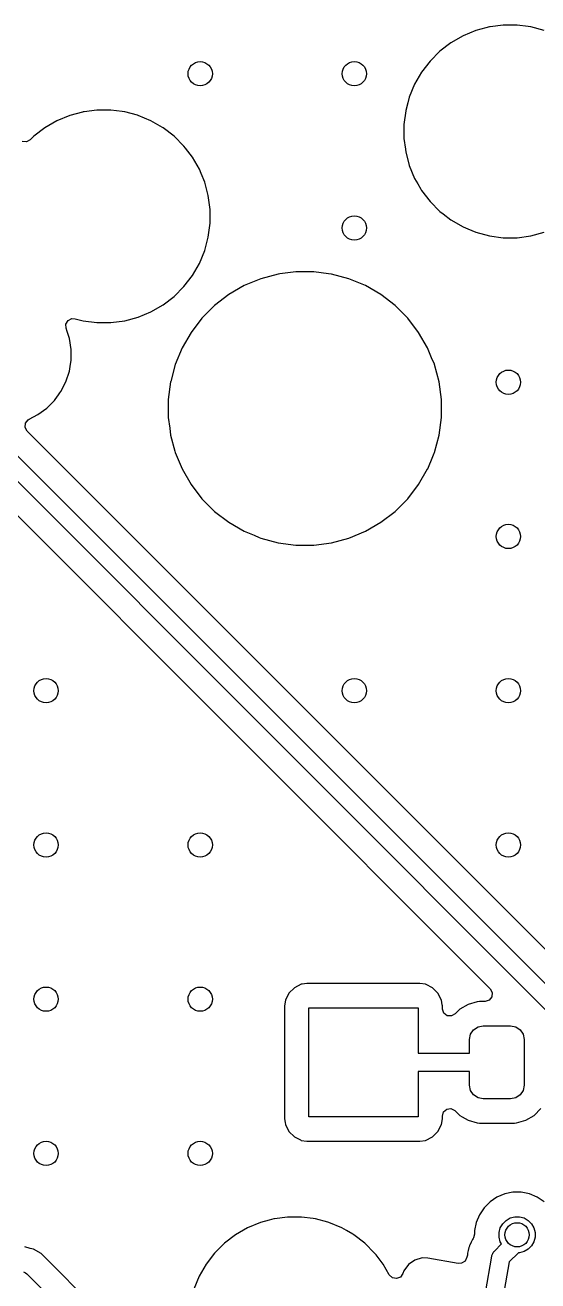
# Model space of a CAD drawing. Extents: x 2.6 to 14.2, y -9.4 to -3.8.
# Drawn here: x 6.27 to 6.602, y -5.213 to -4.399 of the extents above; entities that cross this region are included whole.
import ezdxf

# ---------------------------------------------------------------- set-up
doc = ezdxf.new("R2010")
doc.units = 0
doc.header["$MEASUREMENT"] = 0
doc.layers.add('BLACK', color=7, linetype='CONTINUOUS')

msp = doc.modelspace()

# ---------------------------------------------------------------- linework, layer by layer
at = {"layer": 'BLACK', "linetype": 'CONTINUOUS'}
for p, q in [((6.56212, -4.40253), (6.55378, -4.40599)), ((6.56863, -4.40079), (6.56212, -4.40253)), ((6.57085, -4.40019), (6.56863, -4.40079)), ((6.57128, -4.40014), (6.57085, -4.40019)), ((6.57981, -4.39901), (6.57128, -4.40014)), ((6.58884, -4.39901), (6.57981, -4.39901)), ((6.57981, -4.39901), (6.57981, -4.39901)), ((6.59611, -4.39997), (6.58884, -4.39901)), ((6.58884, -4.39901), (6.58884, -4.39901)), ((6.5978, -4.40019), (6.59611, -4.39997)), ((6.60652, -4.40253), (6.5978, -4.40019)), ((6.54595, -4.41051), (6.53879, -4.416)), ((6.55378, -4.40599), (6.54595, -4.41051)), ((6.55378, -4.40599), (6.55378, -4.40599)), ((6.53879, -4.416), (6.5324, -4.42239)), ((6.5324, -4.42239), (6.5269, -4.42956)), ((6.5269, -4.42956), (6.52238, -4.43738)), ((6.52238, -4.43738), (6.51892, -4.44573)), ((6.52238, -4.43738), (6.52238, -4.43738)), ((6.51792, -4.44946), (6.51659, -4.45446)), ((6.51892, -4.44573), (6.51792, -4.44946)), ((6.29021, -4.46106), (6.28239, -4.46557)), ((6.29856, -4.4576), (6.29021, -4.46106)), ((6.29021, -4.46106), (6.29021, -4.46106)), ((6.30676, -4.4554), (6.29856, -4.4576)), ((6.30728, -4.45526), (6.30676, -4.4554)), ((6.30791, -4.45518), (6.30728, -4.45526)), ((6.31624, -4.45408), (6.30791, -4.45518)), ((6.32527, -4.45408), (6.31624, -4.45408)), ((6.31624, -4.45408), (6.31624, -4.45408)), ((6.32528, -4.45408), (6.32527, -4.45408)), ((6.33264, -4.45505), (6.32528, -4.45408)), ((6.33423, -4.45526), (6.33264, -4.45505)), ((6.34257, -4.4575), (6.33423, -4.45526)), ((6.34296, -4.4576), (6.34257, -4.4575)), ((6.3513, -4.46106), (6.34296, -4.4576)), ((6.35424, -4.46275), (6.3513, -4.46106)), ((6.3513, -4.46106), (6.3513, -4.46106)), ((6.51656, -4.45464), (6.51541, -4.46341)), ((6.51659, -4.45446), (6.51656, -4.45464)), ((6.28239, -4.46557), (6.27522, -4.47107)), ((6.35881, -4.46539), (6.35424, -4.46275)), ((6.35913, -4.46557), (6.35881, -4.46539)), ((6.3663, -4.47107), (6.35913, -4.46557)), ((6.51541, -4.46341), (6.51541, -4.47245)), ((6.27044, -4.47476), (6.2677, -4.47456)), ((6.27286, -4.47344), (6.27044, -4.47476)), ((6.27522, -4.47107), (6.27286, -4.47344)), ((6.37268, -4.47746), (6.3663, -4.47107)), ((6.3663, -4.47107), (6.3663, -4.47107)), ((6.37366, -4.47874), (6.37268, -4.47746)), ((6.37268, -4.47746), (6.37268, -4.47746)), ((6.37268, -4.47746), (6.37268, -4.47746)), ((6.51541, -4.47245), (6.51633, -4.47945)), ((6.37818, -4.48463), (6.37366, -4.47874)), ((6.3827, -4.49245), (6.37818, -4.48463)), ((6.37818, -4.48463), (6.37818, -4.48463)), ((6.37818, -4.48463), (6.37818, -4.48463)), ((6.51633, -4.47945), (6.51659, -4.4814)), ((6.51659, -4.4814), (6.51839, -4.48815)), ((6.38382, -4.49514), (6.3827, -4.49245)), ((6.3827, -4.49245), (6.3827, -4.49245)), ((6.3827, -4.49245), (6.3827, -4.49245)), ((6.51839, -4.48815), (6.51892, -4.49013)), ((6.51892, -4.49013), (6.52238, -4.49848)), ((6.38616, -4.5008), (6.38382, -4.49514)), ((6.3885, -4.50953), (6.38616, -4.5008)), ((6.52238, -4.49848), (6.52238, -4.49848)), ((6.52238, -4.49848), (6.52437, -4.50192)), ((6.52437, -4.50192), (6.52638, -4.50541)), ((6.38968, -4.51848), (6.3885, -4.50953)), ((6.52638, -4.50541), (6.5269, -4.5063)), ((6.5269, -4.5063), (6.5324, -4.51347)), ((6.38968, -4.52752), (6.38968, -4.51848)), ((6.5324, -4.51347), (6.5324, -4.51347)), ((6.5324, -4.51347), (6.53879, -4.51986)), ((6.53879, -4.51986), (6.53879, -4.51986)), ((6.53879, -4.51986), (6.53879, -4.51986)), ((6.53879, -4.51986), (6.54078, -4.52139)), ((6.54078, -4.52139), (6.54595, -4.52536)), ((6.54595, -4.52536), (6.54595, -4.52536)), ((6.54595, -4.52536), (6.54595, -4.52536)), ((6.54595, -4.52536), (6.55378, -4.52987)), ((6.3885, -4.53647), (6.38968, -4.52752)), ((6.55378, -4.52987), (6.55378, -4.52987)), ((6.55378, -4.52987), (6.55378, -4.52987)), ((6.55378, -4.52987), (6.55691, -4.53117)), ((6.55691, -4.53117), (6.56212, -4.53333)), ((6.56212, -4.53333), (6.57085, -4.53567)), ((6.5978, -4.53567), (6.60652, -4.53333)), ((6.38616, -4.5452), (6.3885, -4.53647)), ((6.57085, -4.53567), (6.57981, -4.53685)), ((6.57981, -4.53685), (6.57981, -4.53685)), ((6.57981, -4.53685), (6.58884, -4.53685)), ((6.58884, -4.53685), (6.5978, -4.53567)), ((6.58884, -4.53685), (6.58884, -4.53685)), ((6.3827, -4.55355), (6.38616, -4.5452)), ((6.37818, -4.56137), (6.3827, -4.55355)), ((6.44531, -4.55893), (6.43487, -4.5603)), ((6.45692, -4.55893), (6.44531, -4.55893)), ((6.44531, -4.55893), (6.44531, -4.55893)), ((6.46651, -4.56019), (6.45692, -4.55893)), ((6.45692, -4.55893), (6.45692, -4.55893)), ((6.37268, -4.56854), (6.37818, -4.56137)), ((6.42257, -4.56345), (6.41184, -4.56789)), ((6.43379, -4.56044), (6.42257, -4.56345)), ((6.42257, -4.56345), (6.42257, -4.56345)), ((6.43487, -4.5603), (6.43379, -4.56044)), ((6.46844, -4.56044), (6.46651, -4.56019)), ((6.47966, -4.56345), (6.46844, -4.56044)), ((6.49039, -4.56789), (6.47966, -4.56345)), ((6.47966, -4.56345), (6.47966, -4.56345)), ((6.47966, -4.56345), (6.47966, -4.56345)), ((6.35913, -4.58043), (6.3663, -4.57493)), ((6.3663, -4.57493), (6.37268, -4.56854)), ((6.3663, -4.57493), (6.3663, -4.57493)), ((6.3663, -4.57493), (6.3663, -4.57493)), ((6.37268, -4.56854), (6.37268, -4.56854)), ((6.37268, -4.56854), (6.37268, -4.56854)), ((6.40178, -4.5737), (6.39257, -4.58077)), ((6.41184, -4.56789), (6.40178, -4.5737)), ((6.41184, -4.56789), (6.41184, -4.56789)), ((6.50044, -4.5737), (6.49039, -4.56789)), ((6.49039, -4.56789), (6.49039, -4.56789)), ((6.50966, -4.58077), (6.50044, -4.5737)), ((6.3513, -4.58494), (6.35913, -4.58043)), ((6.39257, -4.58077), (6.38436, -4.58898)), ((6.39257, -4.58077), (6.39257, -4.58077)), ((6.51787, -4.58898), (6.50966, -4.58077)), ((6.50966, -4.58077), (6.50966, -4.58077)), ((6.2961, -4.59282), (6.29752, -4.59046)), ((6.29752, -4.59046), (6.29999, -4.58925)), ((6.29999, -4.58925), (6.30209, -4.58935)), ((6.30209, -4.58935), (6.30728, -4.59074)), ((6.30728, -4.59074), (6.31624, -4.59192)), ((6.32527, -4.59192), (6.33423, -4.59074)), ((6.33423, -4.59074), (6.34296, -4.5884)), ((6.34296, -4.5884), (6.3513, -4.58494)), ((6.38436, -4.58898), (6.37729, -4.5982)), ((6.38436, -4.58898), (6.38436, -4.58898)), ((6.52494, -4.5982), (6.51787, -4.58898)), ((6.51787, -4.58898), (6.51787, -4.58898)), ((6.29618, -4.59557), (6.2961, -4.59282)), ((6.29683, -4.59756), (6.29618, -4.59557)), ((6.29833, -4.60219), (6.29683, -4.59756)), ((6.31624, -4.59192), (6.31624, -4.59192)), ((6.31624, -4.59192), (6.32527, -4.59192)), ((6.32527, -4.59192), (6.32527, -4.59192)), ((6.37729, -4.5982), (6.37148, -4.60826)), ((6.53069, -4.60815), (6.52494, -4.5982)), ((6.29945, -4.60923), (6.29833, -4.60219)), ((6.53075, -4.60826), (6.53069, -4.60815)), ((6.29945, -4.61636), (6.29945, -4.60923)), ((6.37148, -4.60826), (6.36703, -4.61899)), ((6.37148, -4.60826), (6.37148, -4.60826)), ((6.5334, -4.61465), (6.53075, -4.60826)), ((6.53516, -4.6189), (6.5334, -4.61465)), ((6.29613, -4.63019), (6.29833, -4.6234)), ((6.29833, -4.6234), (6.29905, -4.6189)), ((6.29905, -4.6189), (6.29945, -4.61636)), ((6.36703, -4.61899), (6.36408, -4.63003)), ((6.36703, -4.61899), (6.36703, -4.61899)), ((6.53519, -4.61899), (6.53516, -4.6189)), ((6.5382, -4.63021), (6.53519, -4.61899)), ((6.29289, -4.63654), (6.29613, -4.63019)), ((6.36403, -4.63021), (6.36251, -4.64172)), ((6.36408, -4.63003), (6.36403, -4.6302)), ((6.36403, -4.6302), (6.36403, -4.63021)), ((6.53972, -4.64172), (6.5382, -4.63021)), ((6.28913, -4.64172), (6.29133, -4.63869)), ((6.29133, -4.63869), (6.29219, -4.6375)), ((6.29219, -4.6375), (6.29289, -4.63654)), ((6.27789, -4.65154), (6.28366, -4.64735)), ((6.28366, -4.64735), (6.2887, -4.64231)), ((6.2887, -4.64231), (6.28913, -4.64172)), ((6.2887, -4.64231), (6.2887, -4.64231)), ((6.2887, -4.64231), (6.2887, -4.64231)), ((6.36251, -4.64172), (6.36251, -4.65334)), ((6.53972, -4.65333), (6.53972, -4.64172)), ((6.2699, -4.65705), (6.27155, -4.65485)), ((6.27155, -4.65485), (6.27226, -4.65441)), ((6.27226, -4.65441), (6.27789, -4.65154)), ((6.36251, -4.65334), (6.36344, -4.66039)), ((6.5382, -4.66485), (6.53972, -4.65333)), ((6.2697, -4.6598), (6.2699, -4.65705)), ((6.27102, -4.66221), (6.2697, -4.6598)), ((6.66407, -5.05526), (6.27102, -4.66221)), ((6.36344, -4.66039), (6.36403, -4.66485)), ((6.36403, -4.66485), (6.3668, -4.67521)), ((6.53519, -4.67607), (6.5382, -4.66485)), ((6.2552, -4.66869), (6.7021, -5.11559)), ((6.69548, -5.12568), (6.24858, -4.67878)), ((6.3668, -4.67521), (6.36703, -4.67607)), ((6.36703, -4.67607), (6.36703, -4.67607)), ((6.36703, -4.67607), (6.37148, -4.6868)), ((6.53083, -4.68661), (6.53411, -4.67869)), ((6.53411, -4.67869), (6.53496, -4.67663)), ((6.53496, -4.67663), (6.535, -4.67654)), ((6.53496, -4.67663), (6.53496, -4.67663)), ((6.535, -4.67654), (6.53519, -4.67607)), ((6.37148, -4.6868), (6.37148, -4.6868)), ((6.37148, -4.6868), (6.37729, -4.69686)), ((6.52494, -4.69686), (6.53075, -4.6868)), ((6.53075, -4.6868), (6.53083, -4.68661)), ((6.24348, -4.69597), (6.57127, -5.02376)), ((6.37729, -4.69686), (6.38436, -4.70607)), ((6.51787, -4.70607), (6.52494, -4.69686)), ((6.38436, -4.70607), (6.38436, -4.70607)), ((6.38436, -4.70607), (6.39257, -4.71429)), ((6.50966, -4.71429), (6.51787, -4.70607)), ((6.39257, -4.71429), (6.39257, -4.71429)), ((6.39257, -4.71429), (6.40178, -4.72136)), ((6.40178, -4.72136), (6.41184, -4.72716)), ((6.49039, -4.72716), (6.50044, -4.72136)), ((6.50044, -4.72136), (6.50966, -4.71429)), ((6.41184, -4.72716), (6.41184, -4.72716)), ((6.41184, -4.72716), (6.41184, -4.72716)), ((6.41184, -4.72716), (6.41817, -4.72979)), ((6.41817, -4.72979), (6.4214, -4.73112)), ((6.47966, -4.73161), (6.49039, -4.72716)), ((6.4214, -4.73112), (6.42257, -4.73161)), ((6.42257, -4.73161), (6.43379, -4.73461)), ((6.43379, -4.73461), (6.44531, -4.73613)), ((6.44531, -4.73613), (6.44531, -4.73613)), ((6.44531, -4.73613), (6.45692, -4.73613)), ((6.45692, -4.73613), (6.46844, -4.73461)), ((6.45692, -4.73613), (6.45692, -4.73613)), ((6.46844, -4.73461), (6.47966, -4.73161)), ((6.44432, -5.02314), (6.44079, -5.02667)), ((6.44877, -5.02087), (6.44432, -5.02314)), ((6.44432, -5.02314), (6.44432, -5.02314)), ((6.44432, -5.02314), (6.44432, -5.02314)), ((6.44928, -5.02079), (6.44877, -5.02087)), ((6.45246, -5.02029), (6.44928, -5.02079)), ((6.52581, -5.02029), (6.45246, -5.02029)), ((6.5295, -5.02087), (6.52581, -5.02029)), ((6.52978, -5.02101), (6.5295, -5.02087)), ((6.53395, -5.02314), (6.52978, -5.02101)), ((6.53749, -5.02667), (6.53395, -5.02314)), ((6.53395, -5.02314), (6.53395, -5.02314)), ((6.53395, -5.02314), (6.53395, -5.02314)), ((6.43852, -5.03112), (6.43794, -5.03481)), ((6.44079, -5.02667), (6.43852, -5.03112)), ((6.44079, -5.02667), (6.44079, -5.02667)), ((6.53975, -5.03112), (6.53749, -5.02667)), ((6.53749, -5.02667), (6.53749, -5.02667)), ((6.53749, -5.02667), (6.53749, -5.02667)), ((6.54026, -5.03429), (6.53975, -5.03112)), ((6.57074, -5.03112), (6.56817, -5.03209)), ((6.57239, -5.02892), (6.57074, -5.03112)), ((6.57127, -5.02376), (6.57259, -5.02618)), ((6.57259, -5.02618), (6.57239, -5.02892)), ((6.43794, -5.03481), (6.43794, -5.10816)), ((6.4537, -5.10692), (6.4537, -5.03606)), ((6.4537, -5.03606), (6.52457, -5.03606)), ((6.52457, -5.03606), (6.52457, -5.06558)), ((6.54034, -5.03481), (6.54026, -5.03429)), ((6.54034, -5.03667), (6.54034, -5.03481)), ((6.54035, -5.03702), (6.54034, -5.03667)), ((6.54131, -5.03959), (6.54035, -5.03702)), ((6.54351, -5.04124), (6.54131, -5.03959)), ((6.55168, -5.03711), (6.54867, -5.04012)), ((6.55704, -5.03394), (6.55168, -5.03711)), ((6.55168, -5.03711), (6.55168, -5.03711)), ((6.56301, -5.03221), (6.55704, -5.03394)), ((6.55704, -5.03394), (6.55704, -5.03394)), ((6.56441, -5.0321), (6.56301, -5.03221)), ((6.56782, -5.0321), (6.56441, -5.0321)), ((6.56441, -5.0321), (6.56441, -5.0321)), ((6.56817, -5.03209), (6.56782, -5.0321)), ((6.54626, -5.04144), (6.54351, -5.04124)), ((6.54867, -5.04012), (6.54626, -5.04144)), ((6.55804, -5.05672), (6.55871, -5.05333)), ((6.55871, -5.05333), (6.56063, -5.05046)), ((6.56063, -5.05046), (6.5635, -5.04854)), ((6.5635, -5.04854), (6.56689, -5.04787)), ((6.56689, -5.04787), (6.58461, -5.04787)), ((6.58461, -5.04787), (6.588, -5.04854)), ((6.588, -5.04854), (6.59087, -5.05046)), ((6.59087, -5.05046), (6.59279, -5.05333)), ((6.59279, -5.05333), (6.59347, -5.05672)), ((6.55804, -5.06558), (6.55804, -5.05672)), ((6.59347, -5.05672), (6.59347, -5.08625)), ((6.52457, -5.06558), (6.55804, -5.06558)), ((6.52851, -5.07739), (6.52457, -5.07739)), ((6.52457, -5.07739), (6.52457, -5.10692)), ((6.55804, -5.07739), (6.52851, -5.07739)), ((6.55804, -5.08625), (6.55804, -5.07739)), ((6.55871, -5.08964), (6.55804, -5.08625)), ((6.59347, -5.08625), (6.59279, -5.08964)), ((6.56063, -5.09252), (6.55871, -5.08964)), ((6.5635, -5.09444), (6.56063, -5.09252)), ((6.56689, -5.09511), (6.5635, -5.09444)), ((6.58461, -5.09511), (6.56689, -5.09511)), ((6.588, -5.09444), (6.58461, -5.09511)), ((6.59087, -5.09252), (6.588, -5.09444)), ((6.59279, -5.08964), (6.59087, -5.09252)), ((6.54034, -5.10631), (6.54111, -5.10367)), ((6.54111, -5.10367), (6.54319, -5.10187)), ((6.54319, -5.10187), (6.54592, -5.10148)), ((6.54592, -5.10148), (6.54842, -5.10262)), ((6.54842, -5.10262), (6.54867, -5.10286)), ((6.54867, -5.10286), (6.55168, -5.10586)), ((6.59982, -5.10587), (6.60422, -5.10147)), ((6.43794, -5.10816), (6.43831, -5.11054)), ((6.43831, -5.11054), (6.43852, -5.11185)), ((6.43852, -5.11185), (6.44079, -5.1163)), ((6.52457, -5.10692), (6.4537, -5.10692)), ((6.53749, -5.1163), (6.53975, -5.11185)), ((6.53975, -5.11185), (6.54034, -5.10816)), ((6.53975, -5.11185), (6.53975, -5.11185)), ((6.53975, -5.11185), (6.53975, -5.11185)), ((6.54034, -5.10816), (6.54034, -5.10631)), ((6.55168, -5.10586), (6.55168, -5.10587)), ((6.55168, -5.10587), (6.5532, -5.10676)), ((6.5532, -5.10676), (6.55704, -5.10903)), ((6.55704, -5.10903), (6.56301, -5.11077)), ((6.56301, -5.11077), (6.56441, -5.11088)), ((6.56441, -5.11088), (6.5871, -5.11088)), ((6.5871, -5.11088), (6.58849, -5.11077)), ((6.58849, -5.11077), (6.59447, -5.10903)), ((6.59447, -5.10903), (6.59982, -5.10587)), ((6.44079, -5.1163), (6.44079, -5.1163)), ((6.44079, -5.1163), (6.44079, -5.1163)), ((6.44079, -5.1163), (6.44432, -5.11984)), ((6.44432, -5.11984), (6.44432, -5.11984)), ((6.44432, -5.11984), (6.44432, -5.11984)), ((6.44432, -5.11984), (6.44822, -5.12182)), ((6.5295, -5.1221), (6.53395, -5.11984)), ((6.53395, -5.11984), (6.53749, -5.1163)), ((6.44822, -5.12182), (6.44877, -5.1221)), ((6.44877, -5.1221), (6.45246, -5.12269)), ((6.45246, -5.12269), (6.45246, -5.12269)), ((6.45246, -5.12269), (6.52581, -5.12269)), ((6.52581, -5.12269), (6.5295, -5.1221)), ((6.57579, -5.15887), (6.57128, -5.16189)), ((6.5758, -5.15887), (6.57579, -5.15887)), ((6.58081, -5.15679), (6.5758, -5.15887)), ((6.58614, -5.15573), (6.58081, -5.15679)), ((6.58081, -5.15679), (6.58081, -5.15679)), ((6.59157, -5.15573), (6.58614, -5.15573)), ((6.58614, -5.15573), (6.58614, -5.15573)), ((6.5969, -5.15679), (6.59157, -5.15573)), ((6.59157, -5.15573), (6.59157, -5.15573)), ((6.60192, -5.15887), (6.5969, -5.15679)), ((6.5969, -5.15679), (6.5969, -5.15679)), ((6.60644, -5.16189), (6.60192, -5.15887)), ((6.60192, -5.15887), (6.60192, -5.15887)), ((6.56744, -5.16573), (6.56442, -5.17025)), ((6.57128, -5.16189), (6.56744, -5.16573)), ((6.56744, -5.16573), (6.56744, -5.16573)), ((6.57128, -5.16189), (6.57128, -5.16189)), ((6.42227, -5.17529), (6.41392, -5.17875)), ((6.42802, -5.17375), (6.42227, -5.17529)), ((6.431, -5.17295), (6.42802, -5.17375)), ((6.43143, -5.1729), (6.431, -5.17295)), ((6.43995, -5.17177), (6.43143, -5.1729)), ((6.44899, -5.17177), (6.43995, -5.17177)), ((6.43995, -5.17177), (6.43995, -5.17177)), ((6.45645, -5.17276), (6.44899, -5.17177)), ((6.44899, -5.17177), (6.44899, -5.17177)), ((6.45794, -5.17295), (6.45645, -5.17276)), ((6.46606, -5.17513), (6.45794, -5.17295)), ((6.46667, -5.17529), (6.46606, -5.17513)), ((6.47502, -5.17875), (6.46667, -5.17529)), ((6.56234, -5.17527), (6.56128, -5.18059)), ((6.56442, -5.17025), (6.56234, -5.17527)), ((6.56234, -5.17527), (6.56234, -5.17527)), ((6.56442, -5.17025), (6.56442, -5.17025)), ((6.57795, -5.17879), (6.57949, -5.17612)), ((6.57949, -5.17612), (6.58167, -5.17394)), ((6.58167, -5.17394), (6.58434, -5.1724)), ((6.58434, -5.1724), (6.58732, -5.1716)), ((6.58732, -5.1716), (6.5904, -5.1716)), ((6.5904, -5.1716), (6.59338, -5.1724)), ((6.59338, -5.1724), (6.59605, -5.17394)), ((6.59605, -5.17394), (6.59823, -5.17612)), ((6.59823, -5.17612), (6.59977, -5.17879)), ((6.4061, -5.18327), (6.39893, -5.18876)), ((6.41392, -5.17875), (6.4061, -5.18327)), ((6.41392, -5.17875), (6.41392, -5.17875)), ((6.47822, -5.18059), (6.47502, -5.17875)), ((6.47502, -5.17875), (6.47502, -5.17875)), ((6.4823, -5.18295), (6.47822, -5.18059)), ((6.48284, -5.18327), (6.4823, -5.18295)), ((6.49001, -5.18876), (6.48284, -5.18327)), ((6.56042, -5.18567), (6.55987, -5.18633)), ((6.56064, -5.18529), (6.56042, -5.18567)), ((6.56128, -5.18287), (6.56064, -5.18529)), ((6.56128, -5.18059), (6.56128, -5.18287)), ((6.57715, -5.18177), (6.57795, -5.17879)), ((6.57715, -5.18485), (6.57715, -5.18177)), ((6.57795, -5.18783), (6.57715, -5.18485)), ((6.59977, -5.17879), (6.60057, -5.18177)), ((6.60057, -5.18485), (6.59977, -5.18783)), ((6.60057, -5.18177), (6.60057, -5.18485)), ((6.27298, -5.19211), (6.26951, -5.19119)), ((6.27502, -5.19266), (6.27298, -5.19211)), ((6.27996, -5.19552), (6.27502, -5.19266)), ((6.27502, -5.19266), (6.27502, -5.19266)), ((6.39893, -5.18876), (6.39254, -5.19515)), ((6.49001, -5.18877), (6.49001, -5.18876)), ((6.4964, -5.19515), (6.49001, -5.18877)), ((6.55708, -5.19358), (6.55664, -5.19522)), ((6.55713, -5.19338), (6.55708, -5.19358)), ((6.55746, -5.1915), (6.55713, -5.19338)), ((6.55787, -5.19063), (6.55746, -5.1915)), ((6.55789, -5.19053), (6.55787, -5.19063)), ((6.55798, -5.19022), (6.55789, -5.19053)), ((6.55811, -5.18971), (6.55798, -5.19022)), ((6.55798, -5.19022), (6.55798, -5.19022)), ((6.55896, -5.18824), (6.55811, -5.18971)), ((6.55811, -5.18971), (6.55811, -5.18971)), ((6.55897, -5.18822), (6.55896, -5.18824)), ((6.55898, -5.18821), (6.55897, -5.18822)), ((6.55907, -5.18804), (6.55898, -5.18821)), ((6.55987, -5.18633), (6.55907, -5.18804)), ((6.57342, -5.19477), (6.57398, -5.19409)), ((6.57398, -5.19409), (6.57404, -5.19399)), ((6.57404, -5.19399), (6.57409, -5.19396)), ((6.57409, -5.19396), (6.57414, -5.1939)), ((6.57414, -5.1939), (6.57877, -5.18926)), ((6.57877, -5.18926), (6.57795, -5.18783)), ((6.59338, -5.19422), (6.5904, -5.19502)), ((6.59605, -5.19268), (6.59338, -5.19422)), ((6.59823, -5.1905), (6.59605, -5.19268)), ((6.59977, -5.18783), (6.59823, -5.1905)), ((6.32062, -5.23617), (6.27996, -5.19552)), ((6.27996, -5.19552), (6.27996, -5.19552)), ((6.38704, -5.20232), (6.38253, -5.21014)), ((6.39254, -5.19515), (6.38704, -5.20232)), ((6.49733, -5.19637), (6.4964, -5.19515)), ((6.4964, -5.19515), (6.4964, -5.19515)), ((6.4964, -5.19515), (6.4964, -5.19515)), ((6.5019, -5.20232), (6.49733, -5.19637)), ((6.50594, -5.20932), (6.5019, -5.20232)), ((6.5019, -5.20232), (6.5019, -5.20232)), ((6.5019, -5.20232), (6.5019, -5.20232)), ((6.52251, -5.19976), (6.51842, -5.20263)), ((6.52729, -5.1983), (6.52251, -5.19976)), ((6.52251, -5.19976), (6.52251, -5.19976)), ((6.53103, -5.19837), (6.52729, -5.1983)), ((6.52729, -5.1983), (6.52729, -5.1983)), ((6.55068, -5.20183), (6.53103, -5.19837)), ((6.53103, -5.19837), (6.53103, -5.19837)), ((6.55276, -5.20175), (6.55068, -5.20183)), ((6.55512, -5.20034), (6.55276, -5.20175)), ((6.55634, -5.19787), (6.55512, -5.20034)), ((6.55656, -5.1966), (6.55634, -5.19787)), ((6.55664, -5.19575), (6.55656, -5.1966)), ((6.55664, -5.19522), (6.55664, -5.19575)), ((6.56828, -5.22095), (6.5725, -5.19705)), ((6.5725, -5.19705), (6.57252, -5.19696)), ((6.57252, -5.19692), (6.57255, -5.19683)), ((6.57252, -5.19696), (6.57252, -5.19692)), ((6.57255, -5.19683), (6.57281, -5.19593)), ((6.57281, -5.19593), (6.57315, -5.19539)), ((6.57315, -5.19539), (6.5734, -5.19479)), ((6.5734, -5.19479), (6.57342, -5.19477)), ((6.5838, -5.20093), (6.57991, -5.223)), ((6.58972, -5.19502), (6.5838, -5.20093)), ((6.5904, -5.19502), (6.58972, -5.19502)), ((6.26849, -5.20735), (6.26993, -5.20795)), ((6.26993, -5.20795), (6.27083, -5.20868)), ((6.27083, -5.20868), (6.44185, -5.3797)), ((6.38253, -5.21014), (6.37907, -5.21849)), ((6.38253, -5.21014), (6.38253, -5.21014)), ((6.50793, -5.21122), (6.50594, -5.20932)), ((6.50594, -5.20932), (6.50594, -5.20932)), ((6.51478, -5.20847), (6.51319, -5.21071)), ((6.51542, -5.20661), (6.51478, -5.20847)), ((6.51842, -5.20263), (6.51542, -5.20661)), ((6.51842, -5.20263), (6.51842, -5.20263)), ((6.51063, -5.21173), (6.50793, -5.21122)), ((6.51319, -5.21071), (6.51063, -5.21173))]:
    msp.add_line(p, q, dxfattribs=at)
at = {"layer": 'BLACK'}
for centre in [(6.38323, -4.43054), (6.48323, -4.43054), (6.48323, -4.53054), (6.58323, -4.63054), (6.58323, -4.73054), (6.28323, -4.83054), (6.48323, -4.83054), (6.58323, -4.83054), (6.28323, -4.93054), (6.38323, -4.93054), (6.58323, -4.93054), (6.28323, -5.03054), (6.38323, -5.03054), (6.28323, -5.13054), (6.38323, -5.13054), (6.58886, -5.18331)]:
    msp.add_circle(centre, 0.00787, dxfattribs=at)

doc.saveas('drawing.dxf')
